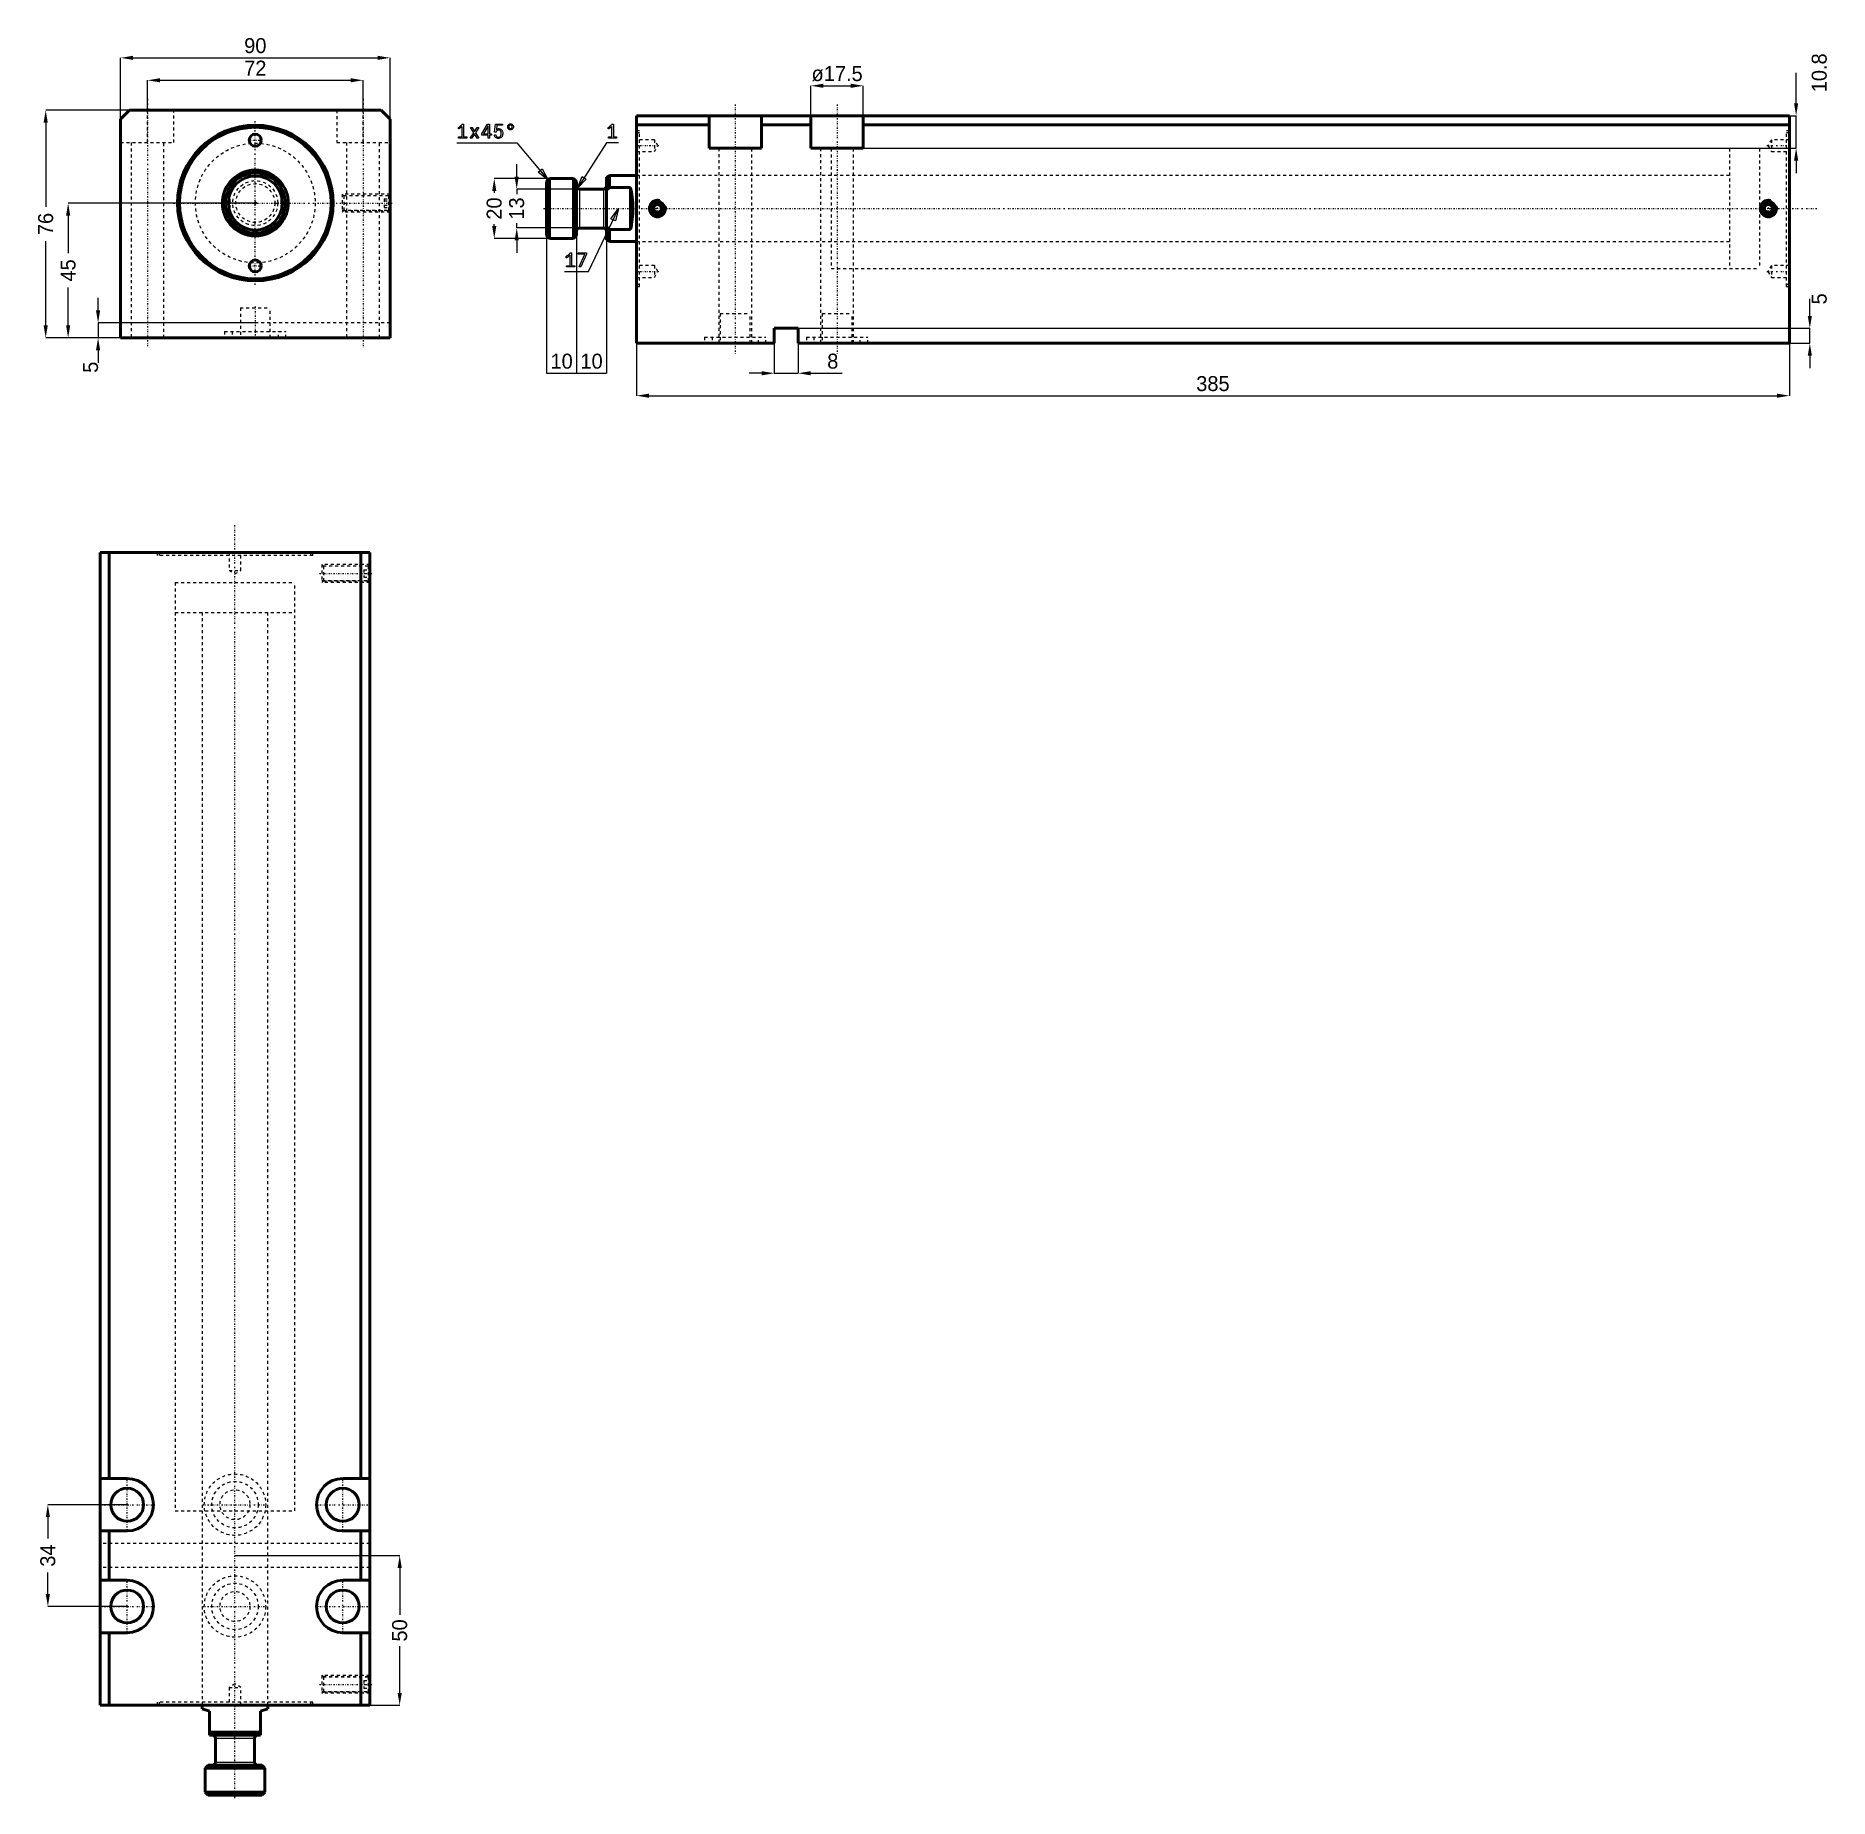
# Model space of a CAD drawing. Header units: millimetres. Extents: x -73 to 526, y -533 to 56.
import ezdxf

# ---------------------------------------------------------------- set-up
doc = ezdxf.new("R2010")
doc.units = ezdxf.units.MM
doc.linetypes.add('Center', pattern=[1.5, 0.45, -0.5, 0.05, -0.5])
doc.linetypes.add('Dashed', pattern=[2, 1, -1])
for name, color, linetype, lineweight in [('2d ConnectionPoints', 7, 'Continuous', 50), ('AM_0', 7, 'Continuous', 50), ('AM_4', 3, 'Continuous', 25), ('AM_5', 3, 'Continuous', 25), ('AM_7', 7, 'Center', 25), ('AM_9', 6, 'Dashed', 25)]:
    doc.layers.add(name, color=color, linetype=linetype, lineweight=lineweight)
doc.dimstyles.new('ISO-25', dxfattribs={"dimtxt": 2.5, "dimasz": 2.5, "dimexe": 1.25, "dimexo": 0.625, "dimtad": 1, "dimtxsty": 'Standard', "dimcen": 2.5, "dimadec": 0, "dimazin": 0, "dimtfac": 1, "dimtmove": 0, "dimatfit": 3, "dimfxl": 0, "dimarcsym": 0})

# ---------------------------------------------------------------- blocks, each defined once
blk = doc.blocks.new('1_JECX_MF_TLA_40_300_0_rod__0_in_JECX_MF_160_TLA_40_300_0__0')
at = {"layer": 'AM_0'}
for p, q in [((-8.5, 6.98), (-8.5, 5.27)), ((8.5, 6.98), (8.5, 5.27)), ((-8.5, -5.27), (-8.5, -6.98)), ((8.5, -5.27), (8.5, -6.98))]:
    blk.add_line(p, q, dxfattribs=at)
for points in [[(-8.5, 6.98), (-9.08, 6.21), (-9.58, 5.4), (-10.02, 4.54), (-10.38, 3.65), (-10.65, 2.74), (-10.85, 1.8), (-10.97, 0.84), (-11, -0.12), (-10.95, -1.07), (-10.81, -2.02), (-10.59, -2.96), (-10.3, -3.87), (-9.92, -4.75), (-9.47, -5.6), (-8.94, -6.4), (-8.5, -6.98)], [(8.5, -6.98), (9.08, -6.21), (9.58, -5.4), (10.02, -4.54), (10.38, -3.65), (10.65, -2.74), (10.85, -1.8), (10.97, -0.84), (11, 0.12), (10.95, 1.07), (10.81, 2.02), (10.59, 2.96), (10.3, 3.87), (9.92, 4.75), (9.47, 5.6), (8.94, 6.4), (8.5, 6.98)]]:
    blk.add_lwpolyline(points, dxfattribs=at)
for radius in [10, 9]:
    blk.add_circle((0, 0), radius, dxfattribs=at)
for radius, start, end in [(11, 39.40057, 140.59943), (10.5, 35.95057, 144.04943), (10.5, 215.95057, 324.04943), (11, 219.40057, 320.59943)]:
    blk.add_arc((0, 0), radius, start, end, dxfattribs=at)
at = {"layer": 'AM_9'}
for p, q in [((-8.5, 5.27), (-8.5, -5.27)), ((8.5, 5.27), (8.5, -5.27))]:
    blk.add_line(p, q, dxfattribs=at)
for radius in [7.5, 6.5]:
    blk.add_circle((0, 0), radius, dxfattribs=at)
blk = doc.blocks.new('2_JECX_MF_EXLA_40_300_0_body__0_in_JECX_MF_160_TLA_40_300_0__0')
at = {"layer": 'AM_0'}
for p, q in [((-42, 31), (-45, 28)), ((42, 31), (-42, 31)), ((45, 28), (42, 31)), ((-45, 28), (-45, -45)), ((45, -45), (45, 28)), ((-45, -45), (45, -45))]:
    blk.add_line(p, q, dxfattribs=at)
for centre, radius in [((0, 0), 26), ((0, 0), 25.3), ((0, 21), 2), ((0, -21), 2)]:
    blk.add_circle(centre, radius, dxfattribs=at)
at = {"layer": 'AM_5', "linetype": 'Dashed'}
for p, q in [((45, 3), (29, 3)), ((45, -3), (29, -3))]:
    blk.add_line(p, q, dxfattribs=at)
at = {"layer": 'AM_7'}
for p, q in [((-36, 34.8), (-36, -48.8)), ((36, 34.8), (36, -48.8)), ((0, -27.3), (0, 27.3)), ((-2.1, 21), (2.1, 21)), ((-27.3, 0), (27.3, 0)), ((28.2, 0), (45.8, 0)), ((-2.1, -21), (2.1, -21)), ((0, -34.5), (0, -45.5))]:
    blk.add_line(p, q, dxfattribs=at)
at = {"layer": 'AM_9'}
for p, q in [((-36, 20.2), (-36, 31)), ((-27.25, 20.2), (-27.25, 31)), ((27.25, 31), (27.25, 20.2)), ((36, 20.2), (36, 31)), ((-45, 20.2), (-27.25, 20.2)), ((-41.5, 20.2), (-41.5, -45)), ((-30.5, -45), (-30.5, 20.2)), ((27.25, 20.2), (45, 20.2)), ((30.5, 20.2), (30.5, -45)), ((41.5, -45), (41.5, 20.2)), ((29.54, 2.46), (29, 3)), ((29, 3), (29, -3)), ((44.5, 2.4), (29, 2.4)), ((44.46, 2.46), (29.54, 2.46)), ((29.54, 2.46), (29.54, -2.46)), ((43, 1.44), (45, 1.44)), ((43, 1.44), (43, -1.44)), ((43, 0.72), (45, 0.72)), ((45, 3), (44.46, 2.46)), ((44.46, 2.46), (44.46, -2.46)), ((45, 1.9), (44.5, 2.4)), ((44.5, 2.4), (44.5, -2.4)), ((29, -2.4), (44.5, -2.4)), ((29, -3), (29.54, -2.46)), ((29.54, -2.46), (44.46, -2.46)), ((43, -0.72), (45, -0.72)), ((43, -1.44), (45, -1.44)), ((44.46, -2.46), (45, -3)), ((44.5, -2.4), (45, -1.9)), ((-5, -35), (5, -35)), ((-5, -35), (-5, -45)), ((5, -45), (5, -35)), ((45, -40), (-45, -40)), ((-10.25, -42.9), (10.25, -42.9)), ((-10.25, -42.9), (-10.25, -45)), ((-7.75, -42.9), (-7.75, -45)), ((7.75, -45), (7.75, -42.9)), ((10.25, -45), (10.25, -42.9))]:
    blk.add_line(p, q, dxfattribs=at)
blk.add_circle((0, 0), 20, dxfattribs=at)
blk = doc.blocks.new('*D3')
at = {"layer": 'AM_5', "color": 0, "lineweight": -2}
for p, q in [((-45, 28), (-45, 48.5)), ((-40.83, 48.5), (40.83, 48.5)), ((45, 28), (45, 48.5))]:
    blk.add_line(p, q, dxfattribs=at)
at = {"layer": 'AM_5', "color": 0}
for points in [[(-40.83, 49.19), (-40.83, 47.81), (-45, 48.5)], [(40.83, 47.81), (40.83, 49.19), (45, 48.5)]]:
    blk.add_solid(points, dxfattribs=at)
at = {"layer": 'Defpoints', "color": 0}
for p in [(45, 48.5), (-45, 28), (45, 28)]:
    blk.add_point(p, dxfattribs=at)
at = {"layer": 'AM_5', "color": 0, "insert": (0, 52.55), "char_height": 5, "attachment_point": 5}
blk.add_mtext('90', dxfattribs=at)
blk = doc.blocks.new('*D4')
at = {"layer": 'AM_5', "color": 0, "lineweight": -2}
for p, q in [((-36, 31), (-36, 41)), ((-31.83, 41), (31.83, 41)), ((36, 31), (36, 41))]:
    blk.add_line(p, q, dxfattribs=at)
at = {"layer": 'AM_5', "color": 0}
for points in [[(-31.83, 41.69), (-31.83, 40.31), (-36, 41)], [(31.83, 40.31), (31.83, 41.69), (36, 41)]]:
    blk.add_solid(points, dxfattribs=at)
at = {"layer": 'Defpoints', "color": 0}
for p in [(36, 41), (-36, 31), (36, 31)]:
    blk.add_point(p, dxfattribs=at)
at = {"layer": 'AM_5', "color": 0, "insert": (0, 45.05), "char_height": 5, "attachment_point": 5}
blk.add_mtext('72', dxfattribs=at)
blk = doc.blocks.new('*D5')
at = {"layer": 'AM_5', "color": 0, "lineweight": -2}
for p, q in [((-42, 31), (-70, 31)), ((-70, 26.83), (-70, -1.31)), ((-70, -40.83), (-70, -12.69)), ((-45, -45), (-70, -45))]:
    blk.add_line(p, q, dxfattribs=at)
at = {"layer": 'AM_5', "color": 0}
for points in [[(-69.31, 26.83), (-70.69, 26.83), (-70, 31)], [(-70.69, -40.83), (-69.31, -40.83), (-70, -45)]]:
    blk.add_solid(points, dxfattribs=at)
at = {"layer": 'Defpoints', "color": 0}
for p in [(-42, 31), (-70, -45), (-45, -45)]:
    blk.add_point(p, dxfattribs=at)
at = {"layer": 'AM_5', "color": 0, "insert": (-70, -7), "char_height": 5, "attachment_point": 5, "rotation": 90}
blk.add_mtext('76', dxfattribs=at)
blk = doc.blocks.new('*D6')
at = {"layer": 'AM_5', "color": 0, "lineweight": -2}
for p, q in [((0, 0), (-62.5, 0)), ((-62.5, -4.17), (-62.5, -16.75)), ((-62.5, -40.83), (-62.5, -28.25)), ((-45, -45), (-62.5, -45))]:
    blk.add_line(p, q, dxfattribs=at)
at = {"layer": 'AM_5', "color": 0}
for points in [[(-61.81, -4.17), (-63.19, -4.17), (-62.5, 0)], [(-63.19, -40.83), (-61.81, -40.83), (-62.5, -45)]]:
    blk.add_solid(points, dxfattribs=at)
at = {"layer": 'Defpoints', "color": 0}
for p in [(0, 0), (-62.5, -45), (-45, -45)]:
    blk.add_point(p, dxfattribs=at)
at = {"layer": 'AM_5', "color": 0, "insert": (-62.5, -22.5), "char_height": 5, "attachment_point": 5, "rotation": 90}
blk.add_mtext('45', dxfattribs=at)
blk = doc.blocks.new('*D7')
at = {"layer": 'AM_5', "color": 0, "lineweight": -2}
for p, q in [((-52.5, -35.83), (-52.5, -31.67)), ((0, -40), (-52.5, -40)), ((-52.5, -40), (-52.5, -45)), ((-45, -45), (-52.5, -45)), ((-52.5, -49.17), (-52.5, -53.33))]:
    blk.add_line(p, q, dxfattribs=at)
at = {"layer": 'AM_5', "color": 0}
for points in [[(-53.19, -35.83), (-51.81, -35.83), (-52.5, -40)], [(-51.81, -49.17), (-53.19, -49.17), (-52.5, -45)]]:
    blk.add_solid(points, dxfattribs=at)
at = {"layer": 'Defpoints', "color": 0}
for p in [(0, -40), (-52.5, -45), (-45, -45)]:
    blk.add_point(p, dxfattribs=at)
at = {"layer": 'AM_5', "color": 0, "insert": (-55, -54.83), "char_height": 5, "attachment_point": 5, "rotation": 90}
blk.add_mtext('5', dxfattribs=at)
blk = doc.blocks.new('1_JECX_MF_TLA_40_300_0_rod__0_in_JECX_MF_160_TLA_40_300_0__4')
at = {"layer": 'AM_0'}
for p, q in [((-11, 0), (-11, -1.19)), ((11, -1.19), (11, 0)), ((-8.5, -2), (-11, -1.19)), ((-8.5, -10), (-8.5, -2)), ((11, -1.19), (8.5, -2)), ((8.5, -2), (8.5, -10)), ((-8.5, -9), (8.5, -9)), ((-8.5, -10), (8.5, -10)), ((-6.5, -11), (-6.5, -19)), ((6.5, -19), (6.5, -11)), ((-9, -20), (-10, -21)), ((-10, -21), (-10, -29)), ((-10, -21), (10, -21)), ((-9, -20), (9, -20)), ((10, -21), (9, -20)), ((10, -29), (10, -21)), ((-10, -29), (10, -29)), ((-10, -29), (-9, -30)), ((9, -30), (10, -29)), ((-9, -30), (9, -30))]:
    blk.add_line(p, q, dxfattribs=at)
for centre, start, end in [((-7.5, -11), 360, 90), ((7.5, -11), 90, 180), ((-7.5, -19), 270, 0), ((7.5, -19), 180, 270)]:
    blk.add_arc(centre, 1, start, end, dxfattribs=at)
at = {"layer": 'AM_4'}
for p, q in [((-6.5, -11), (6.5, -11)), ((-6.5, -19), (6.5, -19))]:
    blk.add_line(p, q, dxfattribs=at)
at = {"layer": 'AM_7'}
blk.add_line((0, -31), (0, 394.25), dxfattribs=at)
at = {"layer": 'AM_9'}
for p, q in [((-20, 375), (20, 375)), ((-20, 375), (-20, 365)), ((20, 365), (20, 375)), ((-20, 365), (20, 365)), ((-11, 365), (-11, 0)), ((11, 0), (11, 365))]:
    blk.add_line(p, q, dxfattribs=at)
blk = doc.blocks.new('2_JECX_MF_EXLA_40_300_0_body__0_in_JECX_MF_160_TLA_40_300_0__4')
at = {"layer": 'AM_0'}
for p, q in [((45, 385), (-45, 385)), ((-45, 385), (-45, 0)), ((-42, 385), (-42, 75.75)), ((42, 385), (42, 75.75)), ((45, 385), (45, 0)), ((-36, 75.75), (-45, 75.75)), ((45, 75.75), (36, 75.75)), ((-45, 58.25), (-36, 58.25)), ((-42, 58.25), (-42, 41.75)), ((36, 58.25), (45, 58.25)), ((42, 58.25), (42, 41.75)), ((-36, 41.75), (-45, 41.75)), ((45, 41.75), (36, 41.75)), ((-45, 24.25), (-36, 24.25)), ((-42, 24.25), (-42, 0)), ((36, 24.25), (45, 24.25)), ((42, 24.25), (42, 0)), ((45, 0), (-45, 0))]:
    blk.add_line(p, q, dxfattribs=at)
for centre in [(-36, 67), (36, 67), (-36, 33), (36, 33)]:
    blk.add_circle(centre, 5.5, dxfattribs=at)
for centre, start, end in [((-36, 67), 270, 90), ((36, 67), 90, 270), ((-36, 33), 270, 90), ((36, 33), 90, 270)]:
    blk.add_arc(centre, 8.75, start, end, dxfattribs=at)
at = {"layer": 'AM_5', "linetype": 'Dashed'}
for p, q in [((45, 381), (29, 381)), ((45, 375), (29, 375)), ((45, 10), (29, 10)), ((45, 4), (29, 4))]:
    blk.add_line(p, q, dxfattribs=at)
at = {"layer": 'AM_7'}
for p, q in [((28.2, 378), (45.8, 378)), ((-36, 57.8125), (-36, 76.1875)), ((36, 57.8125), (36, 76.1875)), ((-45.1875, 67), (-26.8125, 67)), ((-10.7625, 67), (10.7625, 67)), ((26.8125, 67), (45.1875, 67)), ((-36, 23.8125), (-36, 42.1875)), ((36, 23.8125), (36, 42.1875)), ((-45.1875, 33), (-26.8125, 33)), ((-10.7625, 33), (10.7625, 33)), ((26.8125, 33), (45.1875, 33)), ((28.2, 7), (45.8, 7))]:
    blk.add_line(p, q, dxfattribs=at)
at = {"layer": 'AM_9'}
for p, q in [((-26, 385), (-26, 384)), ((26, 384), (-26, 384)), ((-25.3, 385), (-25.3, 384)), ((-2, 385), (-2, 379)), ((2, 379), (2, 385)), ((25.3, 384), (25.3, 385)), ((26, 384), (26, 385)), ((-2, 379), (0, 377.8453)), ((-2, 379), (2, 379)), ((0, 377.8453), (2, 379)), ((29, 381), (29, 375)), ((29.5415, 380.4585), (29, 381)), ((44.5, 380.4), (29, 380.4)), ((44.4585, 380.4585), (29.5415, 380.4585)), ((29.5415, 380.4585), (29.5415, 375.5415)), ((43, 379.25), (45, 379.25)), ((43, 379.25), (43, 376.75)), ((43, 378), (45, 378)), ((45, 381), (44.4585, 380.4585)), ((44.4585, 380.4585), (44.4585, 375.5415)), ((44.5, 380.4), (44.5, 375.6)), ((45, 379.9), (44.5, 380.4)), ((-20, 375), (20, 375)), ((-20, 375), (-20, 65)), ((20, 65), (20, 375)), ((29, 375.6), (44.5, 375.6)), ((29, 375), (29.5415, 375.5415)), ((29.5415, 375.5415), (44.4585, 375.5415)), ((43, 376.75), (45, 376.75)), ((44.4585, 375.5415), (45, 375)), ((44.5, 375.6), (45, 376.1)), ((-20, 65), (20, 65)), ((-11, 65), (-11, 0)), ((11, 0), (11, 65)), ((45, 54), (-45, 54)), ((45, 46), (-45, 46)), ((0, 7.1547), (-2, 6)), ((-2, 6), (-2, 0)), ((-2, 6), (2, 6)), ((2, 6), (0, 7.1547)), ((2, 0), (2, 6)), ((29, 10), (29, 4)), ((29.5415, 9.4585), (29, 10)), ((44.5, 9.4), (29, 9.4)), ((44.4585, 9.4585), (29.5415, 9.4585)), ((29.5415, 9.4585), (29.5415, 4.5415)), ((43, 8.25), (45, 8.25)), ((43, 8.25), (43, 5.75)), ((43, 7), (45, 7)), ((45, 10), (44.4585, 9.4585)), ((44.4585, 9.4585), (44.4585, 4.5415)), ((45, 8.9), (44.5, 9.4)), ((44.5, 9.4), (44.5, 4.6)), ((26, 1), (-26, 1)), ((-26, 1), (-26, 0)), ((-25.3, 1), (-25.3, 0)), ((25.3, 0), (25.3, 1)), ((26, 0), (26, 1)), ((29, 4.6), (44.5, 4.6)), ((29, 4), (29.5415, 4.5415)), ((29.5415, 4.5415), (44.4585, 4.5415)), ((43, 5.75), (45, 5.75)), ((44.4585, 4.5415), (45, 4)), ((44.5, 4.6), (45, 5.1))]:
    blk.add_line(p, q, dxfattribs=at)
for centre, radius in [((0, 67), 10.25), ((0, 67), 7.75), ((0, 67), 5), ((0, 33), 10.25), ((0, 33), 7.75), ((0, 33), 5)]:
    blk.add_circle(centre, radius, dxfattribs=at)
blk = doc.blocks.new('*D13')
at = {"layer": 'AM_5', "color": 0, "lineweight": -2}
for p, q in [((-6.78, -451.68), (48.22, -451.68)), ((48.22, -455.85), (48.22, -471.43)), ((48.22, -497.52), (48.22, -481.93)), ((38.22, -501.68), (48.22, -501.68))]:
    blk.add_line(p, q, dxfattribs=at)
at = {"layer": 'AM_5', "color": 0}
for points in [[(47.52, -455.85), (48.91, -455.85), (48.22, -451.68)], [(47.52, -497.52), (48.91, -497.52), (48.22, -501.68)]]:
    blk.add_solid(points, dxfattribs=at)
at = {"layer": 'Defpoints', "color": 0}
for p in [(-6.78, -451.68), (48.22, -451.68), (38.22, -501.68)]:
    blk.add_point(p, dxfattribs=at)
at = {"layer": 'AM_5', "color": 0, "insert": (48.22, -476.68), "char_height": 5, "attachment_point": 5, "rotation": 90}
blk.add_mtext('50', dxfattribs=at)
blk = doc.blocks.new('*D14')
at = {"layer": 'AM_5', "color": 0, "lineweight": -2}
for p, q in [((-42.78, -434.68), (-69.28, -434.68)), ((-69.28, -438.85), (-69.28, -446.02)), ((-69.28, -464.52), (-69.28, -457.35)), ((-42.78, -468.68), (-69.28, -468.68))]:
    blk.add_line(p, q, dxfattribs=at)
at = {"layer": 'AM_5', "color": 0}
for points in [[(-69.98, -438.85), (-68.59, -438.85), (-69.28, -434.68)], [(-69.98, -464.52), (-68.59, -464.52), (-69.28, -468.68)]]:
    blk.add_solid(points, dxfattribs=at)
at = {"layer": 'Defpoints', "color": 0}
for p in [(-69.28, -434.68), (-42.78, -434.68), (-42.78, -468.68)]:
    blk.add_point(p, dxfattribs=at)
at = {"layer": 'AM_5', "color": 0, "insert": (-69.28, -451.68), "char_height": 5, "attachment_point": 5, "rotation": 90}
blk.add_mtext('34', dxfattribs=at)
blk = doc.blocks.new('1_JECX_MF_TLA_40_300_0_rod__0_in_JECX_MF_160_TLA_40_300_0__2')
at = {"layer": 'AM_0'}
for p, q in [((-29, 10), (-30, 9)), ((-30, 9), (-30, -9)), ((-29, 10), (-29, -10)), ((-21, 10), (-29, 10)), ((-21, 10), (-21, -10)), ((-20, 9), (-21, 10)), ((-20, 9), (-20, -9)), ((-11, 6.5), (-19, 6.5)), ((-9, 11), (-10, 10.5)), ((-10, 10.5), (-10, -10.5)), ((-9, 6.98), (-10, 6.16)), ((0, 11), (-9, 11)), ((-9, 11), (-9, 6.98)), ((-2, 6.98), (-9, 6.98)), ((-2, 6.98), (-2, -6.98)), ((-30, -9), (-29, -10)), ((-29, -10), (-21, -10)), ((-21, -10), (-20, -9)), ((-19, -6.5), (-11, -6.5)), ((-10, -6.16), (-9, -6.98)), ((-10, -10.5), (-9, -11)), ((-9, -6.98), (-2, -6.98)), ((-9, -6.98), (-9, -11)), ((-9, -11), (0, -11))]:
    blk.add_line(p, q, dxfattribs=at)
blk.add_lwpolyline([(-2, -6.98), (-1.81, -6.21), (-1.65, -5.4), (-1.51, -4.54), (-1.39, -3.65), (-1.3, -2.74), (-1.24, -1.8), (-1.2, -0.84), (-1.19, 0.12), (-1.2, 1.07), (-1.25, 2.02), (-1.32, 2.96), (-1.42, 3.87), (-1.54, 4.75), (-1.69, 5.6), (-1.86, 6.4), (-2, 6.98)], dxfattribs=at)
for centre, start, end in [((-19, 7.5), 180, 270), ((-11, 7.5), 270, 0), ((-19, -7.5), 90, 180), ((-11, -7.5), 360, 90)]:
    blk.add_arc(centre, 1, start, end, dxfattribs=at)
at = {"layer": 'AM_4'}
for p, q in [((-19, 6.5), (-19, -6.5)), ((-11, 6.5), (-11, -6.5))]:
    blk.add_line(p, q, dxfattribs=at)
at = {"layer": 'AM_7'}
blk.add_line((-31, 0), (394.25, 0), dxfattribs=at)
at = {"layer": 'AM_9'}
for p, q in [((375, 20), (365, 20)), ((365, 20), (365, -20)), ((375, 20), (375, -20)), ((365, 11), (0, 11)), ((0, -11), (365, -11)), ((365, -20), (375, -20))]:
    blk.add_line(p, q, dxfattribs=at)
blk = doc.blocks.new('2_JECX_MF_EXLA_40_300_0_body__0_in_JECX_MF_160_TLA_40_300_0__2')
at = {"layer": 'AM_0'}
for p, q in [((0, -45), (0, 31)), ((385, 31), (0, 31)), ((24.25, 31), (24.25, 20.2)), ((41.75, 20.2), (41.75, 31)), ((58.25, 31), (58.25, 20.2)), ((75.75, 20.2), (75.75, 31)), ((385, -45), (385, 31)), ((24.25, 28), (0, 28)), ((58.25, 28), (41.75, 28)), ((385, 28), (75.75, 28)), ((24.25, 20.2), (41.75, 20.2)), ((58.25, 20.2), (75.75, 20.2)), ((7, 1.44), (5.75, 0.72)), ((5.75, 0.72), (5.75, -0.72)), ((8.25, 0.72), (7, 1.44)), ((8.25, -0.72), (8.25, 0.72)), ((378, 1.44), (376.75, 0.72)), ((376.75, 0.72), (376.75, -0.72)), ((379.25, 0.72), (378, 1.44)), ((379.25, -0.72), (379.25, 0.72)), ((5.75, -0.72), (7, -1.44)), ((7, -1.44), (8.25, -0.72)), ((376.75, -0.72), (378, -1.44)), ((378, -1.44), (379.25, -0.72)), ((46, -40), (46, -45)), ((54, -40), (46, -40)), ((54, -45), (54, -40)), ((46, -45), (0, -45)), ((385, -45), (54, -45))]:
    blk.add_line(p, q, dxfattribs=at)
for centre, radius in [((7, 0), 2.46), ((7, 0), 2.4), ((7, 0), 1.9), ((378, 0), 2.46), ((378, 0), 2.4), ((378, 0), 1.9)]:
    blk.add_circle(centre, radius, dxfattribs=at)
at = {"layer": 'AM_5'}
for centre in [(7, 0), (378, 0)]:
    blk.add_arc(centre, 3, 75, 15, dxfattribs=at)
at = {"layer": 'AM_7'}
for p, q in [((33, 34.8), (33, -48.8)), ((67, 34.8), (67, -48.8)), ((-0.36, 21), (7.51, 21)), ((377.49, 21), (385.36, 21)), ((7, -3.15), (7, 3.15)), ((378, -3.15), (378, 3.15)), ((-0.36, -21), (7.51, -21)), ((377.49, -21), (385.36, -21))]:
    blk.add_line(p, q, dxfattribs=at)
at = {"layer": 'AM_9'}
for p, q in [((1, 26), (0, 26)), ((1, 25.3), (0, 25.3)), ((1, -26), (1, 26)), ((384, -26), (384, 26)), ((385, 26), (384, 26)), ((385, 25.3), (384, 25.3)), ((6, 23), (0, 23)), ((0, 19), (6, 19)), ((7.15, 21), (6, 23)), ((6, 23), (6, 19)), ((6, 19), (7.15, 21)), ((27.5, 20.2), (27.5, -45)), ((38.5, -45), (38.5, 20.2)), ((61.5, 20.2), (61.5, -45)), ((375, 20), (65, 20)), ((65, 20), (65, -20)), ((72.5, -45), (72.5, 20.2)), ((375, 20), (375, -20)), ((379, 23), (377.85, 21)), ((377.85, 21), (379, 19)), ((385, 23), (379, 23)), ((379, 23), (379, 19)), ((379, 19), (385, 19)), ((65, 11), (0, 11)), ((0, -11), (65, -11)), ((6, -19), (0, -19)), ((0, -23), (6, -23)), ((7.15, -21), (6, -19)), ((6, -19), (6, -23)), ((6, -23), (7.15, -21)), ((65, -20), (375, -20)), ((379, -19), (377.85, -21)), ((377.85, -21), (379, -23)), ((385, -19), (379, -19)), ((379, -19), (379, -23)), ((379, -23), (385, -23)), ((0, -25.3), (1, -25.3)), ((0, -26), (1, -26)), ((384, -25.3), (385, -25.3)), ((384, -26), (385, -26)), ((28, -35), (38, -35)), ((28, -35), (28, -45)), ((38, -45), (38, -35)), ((62, -35), (72, -35)), ((62, -35), (62, -45)), ((72, -45), (72, -35)), ((22.75, -42.9), (43.25, -42.9)), ((22.75, -42.9), (22.75, -45)), ((25.25, -42.9), (25.25, -45)), ((40.75, -45), (40.75, -42.9)), ((43.25, -45), (43.25, -42.9)), ((56.75, -42.9), (77.25, -42.9)), ((56.75, -42.9), (56.75, -45)), ((59.25, -42.9), (59.25, -45)), ((74.75, -45), (74.75, -42.9)), ((77.25, -45), (77.25, -42.9))]:
    blk.add_line(p, q, dxfattribs=at)
blk = doc.blocks.new('*D27')
at = {"layer": 'AM_5', "color": 0, "lineweight": -2}
for p, q in [((185.54, 29.17), (185.54, 39.17)), ((189.71, 39.17), (198.87, 39.17)), ((203.04, 29.17), (203.04, 39.17))]:
    blk.add_line(p, q, dxfattribs=at)
at = {"layer": 'AM_5', "color": 0}
for points in [[(189.71, 39.86), (189.71, 38.47), (185.54, 39.17)], [(198.87, 39.86), (198.87, 38.47), (203.04, 39.17)]]:
    blk.add_solid(points, dxfattribs=at)
at = {"layer": 'Defpoints', "color": 0}
for p in [(203.04, 39.17), (185.54, 29.17), (203.04, 29.17)]:
    blk.add_point(p, dxfattribs=at)
at = {"layer": 'AM_5', "color": 0, "insert": (194.29, 43.17), "char_height": 5, "attachment_point": 5}
blk.add_mtext('ø17.5', dxfattribs=at)
blk = doc.blocks.new('*D28')
at = {"layer": 'AM_5', "color": 0, "lineweight": -2}
for p, q in [((514.54, 33.33), (514.54, 43.5)), ((203.04, 29.17), (514.54, 29.17)), ((514.54, 18.37), (514.54, 29.17)), ((203.04, 18.37), (514.54, 18.37)), ((514.54, 14.2), (514.54, 10.03))]:
    blk.add_line(p, q, dxfattribs=at)
at = {"layer": 'AM_5', "color": 0}
for points in [[(513.85, 33.33), (515.24, 33.33), (514.54, 29.17)], [(513.85, 14.2), (515.24, 14.2), (514.54, 18.37)]]:
    blk.add_solid(points, dxfattribs=at)
at = {"layer": 'Defpoints', "color": 0}
for p in [(203.04, 29.17), (514.54, 29.17), (203.04, 18.37)]:
    blk.add_point(p, dxfattribs=at)
at = {"layer": 'AM_5', "color": 0, "insert": (522.29, 43.5), "char_height": 5, "attachment_point": 5, "rotation": 90}
blk.add_mtext('10.8', dxfattribs=at)
blk = doc.blocks.new('*D29')
at = {"layer": 'AM_5', "color": 0, "lineweight": -2}
for p, q in [((127.29, -46.83), (127.29, -64.33)), ((512.29, -46.83), (512.29, -64.33)), ((131.46, -64.33), (508.12, -64.33))]:
    blk.add_line(p, q, dxfattribs=at)
at = {"layer": 'AM_5', "color": 0}
for points in [[(131.46, -63.64), (131.46, -65.03), (127.29, -64.33)], [(508.12, -63.64), (508.12, -65.03), (512.29, -64.33)]]:
    blk.add_solid(points, dxfattribs=at)
at = {"layer": 'Defpoints', "color": 0}
for p in [(127.29, -46.83), (512.29, -46.83), (512.29, -64.33)]:
    blk.add_point(p, dxfattribs=at)
at = {"layer": 'AM_5', "color": 0, "insert": (319.79, -60.33), "char_height": 5, "attachment_point": 5}
blk.add_mtext('385', dxfattribs=at)
blk = doc.blocks.new('*D30')
at = {"layer": 'AM_5', "color": 0, "lineweight": -2}
for p, q in [((107.29, -10.83), (107.29, -56.83)), ((117.29, -9.33), (117.29, -56.83)), ((107.29, -56.83), (117.29, -56.83))]:
    blk.add_line(p, q, dxfattribs=at)
at = {"layer": 'Defpoints', "color": 0}
for p in [(107.29, -10.83), (117.29, -9.33), (117.29, -56.83)]:
    blk.add_point(p, dxfattribs=at)
at = {"layer": 'AM_5', "color": 0, "insert": (112.29, -52.83), "char_height": 5, "attachment_point": 5}
blk.add_mtext('10', dxfattribs=at)
blk = doc.blocks.new('*D31')
at = {"layer": 'AM_5', "color": 0, "lineweight": -2}
for p, q in [((97.29, -10.83), (97.29, -56.83)), ((107.29, -10.83), (107.29, -56.83)), ((97.29, -56.83), (107.29, -56.83))]:
    blk.add_line(p, q, dxfattribs=at)
at = {"layer": 'Defpoints', "color": 0}
for p in [(97.29, -10.83), (107.29, -10.83), (107.29, -56.83)]:
    blk.add_point(p, dxfattribs=at)
at = {"layer": 'AM_5', "color": 0, "insert": (102.29, -52.83), "char_height": 5, "attachment_point": 5}
blk.add_mtext('10', dxfattribs=at)
blk = doc.blocks.new('*D32')
at = {"layer": 'AM_5', "color": 0, "lineweight": -2}
for p, q in [((98.29, 8.17), (79.79, 8.17)), ((79.79, 4), (79.79, 3.42)), ((79.79, -7.67), (79.79, -7.08)), ((98.29, -11.83), (79.79, -11.83))]:
    blk.add_line(p, q, dxfattribs=at)
at = {"layer": 'AM_5', "color": 0}
for points in [[(79.1, 4), (80.49, 4), (79.79, 8.17)], [(79.1, -7.67), (80.49, -7.67), (79.79, -11.83)]]:
    blk.add_solid(points, dxfattribs=at)
at = {"layer": 'Defpoints', "color": 0}
for p in [(79.79, 8.17), (98.29, 8.17), (98.29, -11.83)]:
    blk.add_point(p, dxfattribs=at)
at = {"layer": 'AM_5', "color": 0, "insert": (79.79, -1.83), "char_height": 5, "attachment_point": 5, "rotation": 90}
blk.add_mtext('20', dxfattribs=at)
blk = doc.blocks.new('*D33')
at = {"layer": 'AM_5', "color": 0, "lineweight": -2}
for p, q in [((87.29, 8.83), (87.29, 13)), ((108.29, 4.67), (87.29, 4.67)), ((87.29, 4.67), (87.29, 3)), ((87.29, -8.33), (87.29, -6.67)), ((108.29, -8.33), (87.29, -8.33)), ((87.29, -12.5), (87.29, -16.67))]:
    blk.add_line(p, q, dxfattribs=at)
at = {"layer": 'AM_5', "color": 0}
for points in [[(86.6, 8.83), (87.99, 8.83), (87.29, 4.67)], [(86.6, -12.5), (87.99, -12.5), (87.29, -8.33)]]:
    blk.add_solid(points, dxfattribs=at)
at = {"layer": 'Defpoints', "color": 0}
for p in [(87.29, 4.67), (108.29, 4.67), (108.29, -8.33)]:
    blk.add_point(p, dxfattribs=at)
at = {"layer": 'AM_5', "color": 0, "insert": (87.29, -1.83), "char_height": 5, "attachment_point": 5, "rotation": 90}
blk.add_mtext('13', dxfattribs=at)
blk = doc.blocks.new('*D34')
at = {"layer": 'AM_5', "color": 0, "lineweight": -2}
for p, q in [((173.29, -41.83), (173.29, -56.83)), ((181.29, -46.83), (181.29, -56.83)), ((169.12, -56.83), (164.96, -56.83)), ((173.29, -56.83), (181.29, -56.83)), ((185.46, -56.83), (196.01, -56.83))]:
    blk.add_line(p, q, dxfattribs=at)
at = {"layer": 'AM_5', "color": 0}
for points in [[(169.12, -56.14), (169.12, -57.53), (173.29, -56.83)], [(185.46, -56.14), (185.46, -57.53), (181.29, -56.83)]]:
    blk.add_solid(points, dxfattribs=at)
at = {"layer": 'Defpoints', "color": 0}
for p in [(173.29, -41.83), (181.29, -46.83), (181.29, -56.83)]:
    blk.add_point(p, dxfattribs=at)
at = {"layer": 'AM_5', "color": 0, "insert": (192.85, -52.83), "char_height": 5, "attachment_point": 5}
blk.add_mtext('8', dxfattribs=at)
blk = doc.blocks.new('*D35')
at = {"layer": 'AM_5', "color": 0, "lineweight": -2}
for p, q in [((519.12, -37.67), (519.12, -32)), ((173.29, -41.83), (519.12, -41.83)), ((519.12, -46.83), (519.12, -41.83)), ((181.29, -46.83), (519.12, -46.83)), ((519.12, -51), (519.12, -55.17))]:
    blk.add_line(p, q, dxfattribs=at)
at = {"layer": 'AM_5', "color": 0}
for points in [[(518.43, -37.67), (519.82, -37.67), (519.12, -41.83)], [(518.43, -51), (519.82, -51), (519.12, -46.83)]]:
    blk.add_solid(points, dxfattribs=at)
at = {"layer": 'Defpoints', "color": 0}
for p in [(173.29, -41.83), (181.29, -46.83), (519.12, -46.83)]:
    blk.add_point(p, dxfattribs=at)
at = {"layer": 'AM_5', "color": 0, "insert": (522.29, -32), "char_height": 5, "attachment_point": 5, "rotation": 90}
blk.add_mtext('5', dxfattribs=at)

msp = doc.modelspace()

# ---------------------------------------------------------------- linework, layer by layer
at = {"layer": '2d ConnectionPoints'}
for p in [(0, 0), (127.291, -1.835), (-6.782, -501.682)]:
    msp.add_point(p, dxfattribs=at)
at = {"layer": 'AM_5'}
for p, q in [((67.291, 20.165), (87.291, 20.165)), ((87.291, 20.165), (97.791, 7.665)), ((117.291, 20.165), (107.584, 4.958)), ((121.291, 20.165), (117.291, 20.165)), ((111.291, -22.835), (121.291, -1.835)), ((103.291, -22.835), (111.291, -22.835))]:
    msp.add_line(p, q, dxfattribs=at)
for points in [[(67.899, 22.081), (69.095, 22.081), (69.095, 25.598), (69.095, 25.598), (69.03, 25.533), (68.922, 25.432), (68.922, 25.432), (68.798, 25.326), (68.708, 25.253), (68.708, 25.253), (68.614, 25.181), (68.472, 25.078), (68.472, 25.078), (68.329, 24.982), (68.233, 24.922), (68.233, 24.922), (68.14, 24.867), (68.01, 24.801), (68.01, 24.801), (67.892, 24.754), (67.821, 24.733), (67.821, 25.227), (67.821, 25.227), (67.91, 25.269), (68.049, 25.349), (68.049, 25.349), (68.197, 25.45), (68.3, 25.528), (68.3, 25.528), (68.403, 25.611), (68.554, 25.741), (68.554, 25.741), (68.699, 25.876), (68.792, 25.968), (68.792, 25.968), (68.881, 26.059), (69, 26.188), (69, 26.188), (69.101, 26.305), (69.16, 26.378), (69.576, 26.378), (69.576, 22.081), (70.661, 22.081), (70.661, 21.665), (67.899, 21.665), (67.899, 22.081)], [(72.961, 23.449), (71.863, 25.24), (72.432, 25.24), (73.251, 23.885), (74.112, 25.24), (74.629, 25.24), (73.543, 23.492), (74.681, 21.665), (74.105, 21.665), (73.241, 23.069), (72.328, 21.665), (71.801, 21.665), (72.961, 23.449)], [(77.715, 22.705), (75.609, 22.705), (75.609, 23.128), (77.527, 26.378), (78.17, 26.378), (78.17, 23.144), (78.872, 23.144), (78.872, 22.705), (78.17, 22.705), (78.17, 21.665), (77.715, 21.665), (77.715, 22.705)], [(77.722, 23.144), (77.722, 25.832), (76.168, 23.144), (77.722, 23.144)], [(81.173, 21.607), (81.173, 21.607), (81.026, 21.612), (80.817, 21.638), (80.817, 21.638), (80.62, 21.687), (80.497, 21.732), (80.497, 21.732), (80.381, 21.787), (80.225, 21.891), (80.225, 21.891), (80.091, 22.02), (80.014, 22.12), (80.014, 22.12), (79.949, 22.231), (79.879, 22.418), (79.879, 22.418), (79.841, 22.629), (79.834, 22.783), (80.341, 22.783), (80.341, 22.783), (80.35, 22.637), (80.4, 22.447), (80.4, 22.447), (80.492, 22.29), (80.576, 22.205), (80.576, 22.205), (80.676, 22.134), (80.848, 22.058), (80.848, 22.058), (81.046, 22.017), (81.192, 22.01), (81.192, 22.01), (81.318, 22.017), (81.49, 22.053), (81.49, 22.053), (81.641, 22.12), (81.732, 22.182), (81.732, 22.182), (81.813, 22.255), (81.918, 22.381), (81.918, 22.381), (82.002, 22.526), (82.047, 22.634), (82.047, 22.634), (82.083, 22.748), (82.123, 22.926), (82.123, 22.926), (82.144, 23.114), (82.148, 23.245), (82.148, 23.245), (82.144, 23.364), (82.123, 23.538), (82.123, 23.538), (82.085, 23.704), (82.05, 23.812), (82.05, 23.812), (82.007, 23.914), (81.928, 24.051), (81.928, 24.051), (81.83, 24.17), (81.754, 24.239), (81.754, 24.239), (81.671, 24.298), (81.533, 24.361), (81.533, 24.361), (81.377, 24.395), (81.264, 24.402), (81.264, 24.402), (81.143, 24.394), (80.973, 24.352), (80.973, 24.352), (80.815, 24.275), (80.718, 24.203), (80.718, 24.203), (80.629, 24.118), (80.519, 23.969), (80.519, 23.969), (80.438, 23.793), (80.399, 23.661), (79.905, 23.661), (80.243, 26.391), (82.538, 26.391), (82.538, 25.968), (80.705, 25.968), (80.497, 24.405), (80.497, 24.405), (80.565, 24.489), (80.673, 24.599), (80.673, 24.599), (80.786, 24.689), (80.864, 24.738), (80.864, 24.738), (80.946, 24.778), (81.079, 24.822), (81.079, 24.822), (81.225, 24.846), (81.329, 24.85), (81.329, 24.85), (81.488, 24.842), (81.711, 24.797), (81.711, 24.797), (81.913, 24.713), (82.037, 24.636), (82.037, 24.636), (82.151, 24.544), (82.3, 24.383), (82.3, 24.383), (82.424, 24.194), (82.492, 24.052), (82.492, 24.052), (82.548, 23.901), (82.609, 23.663), (82.609, 23.663), (82.642, 23.409), (82.648, 23.232), (82.648, 23.232), (82.641, 23.045), (82.602, 22.781), (82.602, 22.781), (82.53, 22.537), (82.463, 22.385), (82.463, 22.385), (82.383, 22.244), (82.24, 22.057), (82.24, 22.057), (82.071, 21.9), (81.943, 21.811), (81.943, 21.811), (81.805, 21.738), (81.583, 21.658), (81.583, 21.658), (81.343, 21.615), (81.173, 21.607)], [(85.247, 24.46), (85.247, 24.46), (85.145, 24.466), (84.997, 24.494), (84.997, 24.494), (84.856, 24.546), (84.766, 24.595), (84.766, 24.595), (84.682, 24.653), (84.568, 24.754), (84.568, 24.754), (84.471, 24.872), (84.415, 24.961), (84.415, 24.961), (84.369, 25.055), (84.318, 25.201), (84.318, 25.201), (84.291, 25.355), (84.285, 25.461), (84.285, 25.461), (84.291, 25.567), (84.318, 25.721), (84.318, 25.721), (84.369, 25.868), (84.415, 25.962), (84.415, 25.962), (84.471, 26.05), (84.568, 26.168), (84.568, 26.168), (84.682, 26.269), (84.766, 26.327), (84.766, 26.327), (84.856, 26.376), (84.997, 26.428), (84.997, 26.428), (85.145, 26.457), (85.247, 26.462), (85.247, 26.462), (85.35, 26.457), (85.497, 26.428), (85.497, 26.428), (85.637, 26.376), (85.727, 26.327), (85.727, 26.327), (85.811, 26.27), (85.923, 26.169), (85.923, 26.169), (86.02, 26.051), (86.075, 25.963), (86.075, 25.963), (86.121, 25.87), (86.171, 25.723), (86.171, 25.723), (86.198, 25.569), (86.203, 25.461), (86.203, 25.461), (86.198, 25.354), (86.171, 25.199), (86.171, 25.199), (86.121, 25.052), (86.075, 24.959), (86.075, 24.959), (86.02, 24.871), (85.923, 24.753), (85.923, 24.753), (85.811, 24.653), (85.727, 24.595), (85.727, 24.595), (85.637, 24.546), (85.497, 24.494), (85.497, 24.494), (85.35, 24.466), (85.247, 24.46)], [(85.247, 24.857), (85.247, 24.857), (85.309, 24.86), (85.398, 24.877), (85.398, 24.877), (85.482, 24.909), (85.537, 24.938), (85.537, 24.938), (85.588, 24.973), (85.656, 25.034), (85.656, 25.034), (85.715, 25.105), (85.748, 25.159), (85.748, 25.159), (85.776, 25.216), (85.806, 25.304), (85.806, 25.304), (85.823, 25.397), (85.826, 25.461), (85.826, 25.461), (85.823, 25.525), (85.806, 25.618), (85.806, 25.618), (85.776, 25.707), (85.748, 25.763), (85.748, 25.763), (85.715, 25.817), (85.656, 25.889), (85.656, 25.889), (85.588, 25.95), (85.537, 25.984), (85.537, 25.984), (85.482, 26.014), (85.398, 26.045), (85.398, 26.045), (85.309, 26.062), (85.247, 26.066), (85.247, 26.066), (85.186, 26.062), (85.097, 26.045), (85.097, 26.045), (85.011, 26.014), (84.957, 25.984), (84.957, 25.984), (84.905, 25.95), (84.836, 25.889), (84.836, 25.889), (84.776, 25.817), (84.742, 25.763), (84.742, 25.763), (84.713, 25.707), (84.682, 25.618), (84.682, 25.618), (84.666, 25.525), (84.662, 25.461), (84.662, 25.461), (84.666, 25.397), (84.682, 25.304), (84.682, 25.304), (84.713, 25.216), (84.742, 25.159), (84.742, 25.159), (84.776, 25.105), (84.836, 25.034), (84.836, 25.034), (84.905, 24.973), (84.957, 24.938), (84.957, 24.938), (85.011, 24.909), (85.097, 24.877), (85.097, 24.877), (85.186, 24.86), (85.247, 24.857)], [(117.899, 22.081), (119.095, 22.081), (119.095, 25.598), (119.095, 25.598), (119.03, 25.533), (118.922, 25.432), (118.922, 25.432), (118.798, 25.326), (118.708, 25.253), (118.708, 25.253), (118.614, 25.181), (118.472, 25.078), (118.472, 25.078), (118.329, 24.982), (118.233, 24.922), (118.233, 24.922), (118.14, 24.867), (118.01, 24.801), (118.01, 24.801), (117.892, 24.754), (117.821, 24.733), (117.821, 25.227), (117.821, 25.227), (117.91, 25.269), (118.049, 25.349), (118.049, 25.349), (118.197, 25.45), (118.3, 25.528), (118.3, 25.528), (118.403, 25.611), (118.554, 25.741), (118.554, 25.741), (118.699, 25.876), (118.792, 25.968), (118.792, 25.968), (118.881, 26.059), (119, 26.188), (119, 26.188), (119.101, 26.305), (119.16, 26.378), (119.576, 26.378), (119.576, 22.081), (120.661, 22.081), (120.661, 21.665), (117.899, 21.665), (117.899, 22.081)], [(97.791, 7.665), (94.473, 10.32), (95.749, 11.392), (97.791, 7.665)], [(107.584, 4.958), (109.123, 8.919), (110.528, 8.022), (107.584, 4.958)], [(121.291, -1.835), (120.252, -5.955), (118.747, -5.238), (121.291, -1.835)], [(103.899, -20.919), (105.095, -20.919), (105.095, -17.402), (105.095, -17.402), (105.03, -17.467), (104.922, -17.568), (104.922, -17.568), (104.798, -17.674), (104.708, -17.747), (104.708, -17.747), (104.614, -17.819), (104.472, -17.922), (104.472, -17.922), (104.329, -18.018), (104.233, -18.078), (104.233, -18.078), (104.14, -18.133), (104.01, -18.199), (104.01, -18.199), (103.892, -18.246), (103.821, -18.267), (103.821, -17.773), (103.821, -17.773), (103.91, -17.731), (104.049, -17.651), (104.049, -17.651), (104.197, -17.55), (104.3, -17.472), (104.3, -17.472), (104.403, -17.389), (104.554, -17.259), (104.554, -17.259), (104.699, -17.124), (104.792, -17.032), (104.792, -17.032), (104.881, -16.941), (105, -16.812), (105, -16.812), (105.101, -16.695), (105.16, -16.622), (105.576, -16.622), (105.576, -20.919), (106.661, -20.919), (106.661, -21.335), (103.899, -21.335), (103.899, -20.919)], [(110.092, -17.077), (107.785, -17.077), (107.785, -16.622), (110.632, -16.622), (110.632, -17.077), (108.695, -21.335), (108.162, -21.335), (110.092, -17.077)]]:
    msp.add_lwpolyline(points, dxfattribs=at)

# ---------------------------------------------------------------- block references
for name, p in [('2_JECX_MF_EXLA_40_300_0_body__0_in_JECX_MF_160_TLA_40_300_0__0', (0, 0)), ('2_JECX_MF_EXLA_40_300_0_body__0_in_JECX_MF_160_TLA_40_300_0__2', (127.291, -1.835)), ('1_JECX_MF_TLA_40_300_0_rod__0_in_JECX_MF_160_TLA_40_300_0__2', (127.291, -1.835)), ('1_JECX_MF_TLA_40_300_0_rod__0_in_JECX_MF_160_TLA_40_300_0__0', (0, 0)), ('1_JECX_MF_TLA_40_300_0_rod__0_in_JECX_MF_160_TLA_40_300_0__4', (-6.782, -501.682)), ('2_JECX_MF_EXLA_40_300_0_body__0_in_JECX_MF_160_TLA_40_300_0__4', (-6.782, -501.682))]:
    msp.add_blockref(name, p)

# ---------------------------------------------------------------- dimensions: what is measured, and where the dimension line sits
for base, p1, p2, text, override, picture, middle in [((45, 48.5), (-45, 28), (45, 28), '90', {"dimtxt": 5, "dimasz": 4.166667, "dimexe": 0, "dimexo": 0, "dimgap": 1.5}, '*D3', (0, 48.5)), ((36, 41), (-36, 31), (36, 31), '72', {"dimtxt": 5, "dimasz": 4.166667, "dimexe": 0, "dimexo": 0, "dimgap": 1.5}, '*D4', (0, 41)), ((203.041, 39.165), (185.541, 29.165), (203.041, 29.165), 'ø17.5', {"dimtxt": 5, "dimasz": 4.166667, "dimexe": 0, "dimexo": 0, "dimgap": 1.5}, '*D27', (194.291, 39.165)), ((107.291, -56.835), (97.291, -10.835), (107.291, -10.835), '10', {"dimtxt": 5, "dimasz": 0, "dimexe": 0, "dimexo": 0, "dimgap": 1.5}, '*D31', (102.291, -56.835)), ((117.291, -56.835), (107.291, -10.835), (117.291, -9.335), '10', {"dimtxt": 5, "dimasz": 0, "dimexe": 0, "dimexo": 0, "dimgap": 1.5}, '*D30', (112.291, -56.835)), ((181.291, -56.835), (173.291, -41.835), (181.291, -46.835), '8', {"dimtxt": 5, "dimasz": 4.166667, "dimexe": 0, "dimexo": 0, "dimgap": 1.5}, '*D34', (192.846, -56.835)), ((512.291, -64.335), (127.291, -46.835), (512.291, -46.835), '385', {"dimtxt": 5, "dimasz": 4.166667, "dimexe": 0, "dimexo": 0, "dimgap": 1.5}, '*D29', (319.791, -64.335))]:
    dim = msp.add_linear_dim(base=base, p1=p1, p2=p2, text=text, dimstyle='ISO-25', override=override, dxfattribs=at)
    dim.commit()
    dim.dimension.update_dxf_attribs({"geometry": picture, "text_midpoint": middle, "dimtype": 160})
for base, p1, p2, text, picture, middle in [((514.541, 29.165), (203.041, 18.365), (203.041, 29.165), '10.8', '*D28', (522.291, 43.498)), ((-70, -45), (-42, 31), (-45, -45), '76', '*D5', (-70, -7)), ((87.291, 4.665), (108.291, -8.335), (108.291, 4.665), '13', '*D33', (87.291, -1.835)), ((79.791, 8.165), (98.291, -11.835), (98.291, 8.165), '20', '*D32', (79.791, -1.835)), ((-62.5, -45), (0, 0), (-45, -45), '45', '*D6', (-62.5, -22.5)), ((-52.5, -45), (0, -40), (-45, -45), '5', '*D7', (-55, -54.833)), ((519.124, -46.835), (173.291, -41.835), (181.291, -46.835), '5', '*D35', (522.291, -32.002)), ((-69.282, -434.682), (-42.782, -468.682), (-42.782, -434.682), '34', '*D14', (-69.282, -451.682)), ((48.218, -451.682), (38.218, -501.682), (-6.782, -451.682), '50', '*D13', (48.218, -476.682))]:
    dim = msp.add_linear_dim(base=base, p1=p1, p2=p2, angle=90, text=text, dimstyle='ISO-25', override={"dimtxt": 5, "dimasz": 4.166667, "dimexe": 0, "dimexo": 0, "dimgap": 1.5}, dxfattribs=at)
    dim.commit()
    dim.dimension.update_dxf_attribs({"geometry": picture, "text_midpoint": middle, "dimtype": 160, "text_rotation": 90})

doc.saveas('drawing.dxf')
